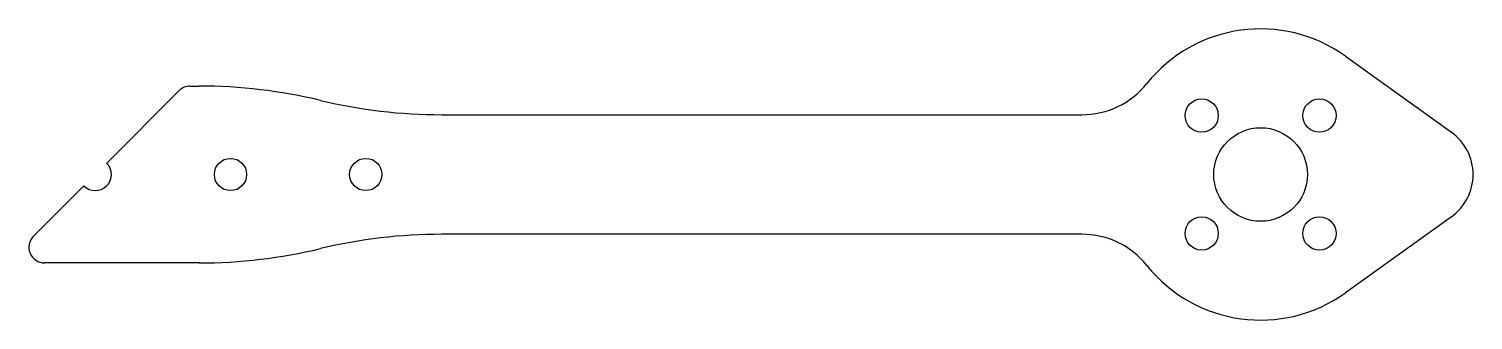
# Model space of a CAD drawing. Header units: millimetres. Extents: x -6 to 132, y -14 to 14.
import ezdxf

# ---------------------------------------------------------------- set-up
doc = ezdxf.new("R2010")
doc.units = ezdxf.units.MM
doc.layers.add('CUT', color=1, linetype='Continuous')

msp = doc.modelspace()

# ---------------------------------------------------------------- linework, layer by layer
at = {"layer": 'CUT'}
for p, q in [((120.17, 11.37), (130.35, 4.06)), ((9.12, 8.5), (10, 8.5)), ((1.1, 1.1), (8.06, 8.06)), ((33.29, 5.75), (94.83, 5.75)), ((-5.94, -5.94), (-1.1, -1.1)), ((130.35, -4.06), (120.17, -11.37)), ((94.83, -5.75), (33.29, -5.75)), ((10, -8.5), (-4.88, -8.5))]:
    msp.add_line(p, q, dxfattribs=at)
for centre, radius in [((106.34, 5.66), 1.6), ((117.66, 5.66), 1.6), ((112, 0), 4.5), ((13, 0), 1.55), ((26, 0), 1.55), ((106.34, -5.66), 1.6), ((117.66, -5.66), 1.6)]:
    msp.add_circle(centre, radius, dxfattribs=at)
for centre, radius, start, end in [((112, 0), 14, 54.3147, 141.3178), ((9.12, 7), 1.5, 90, 135), ((10, -41.5), 50, 76.532, 90), ((94.83, 13.75), 8, -90, -38.6822), ((33.29, 55.75), 50, -103.468, -90), ((127.43, 0), 5, -54.3147, 54.3147), ((0, 0), 1.55, -135, 45), ((-4.88, -7), 1.5, -225, -90), ((33.29, -55.75), 50, 90, 103.468), ((94.83, -13.75), 8, 38.6822, 90), ((10, 41.5), 50, -90, -76.532), ((112, 0), 14, -141.3178, -54.3147)]:
    msp.add_arc(centre, radius, start, end, dxfattribs=at)

doc.saveas('drawing.dxf')
